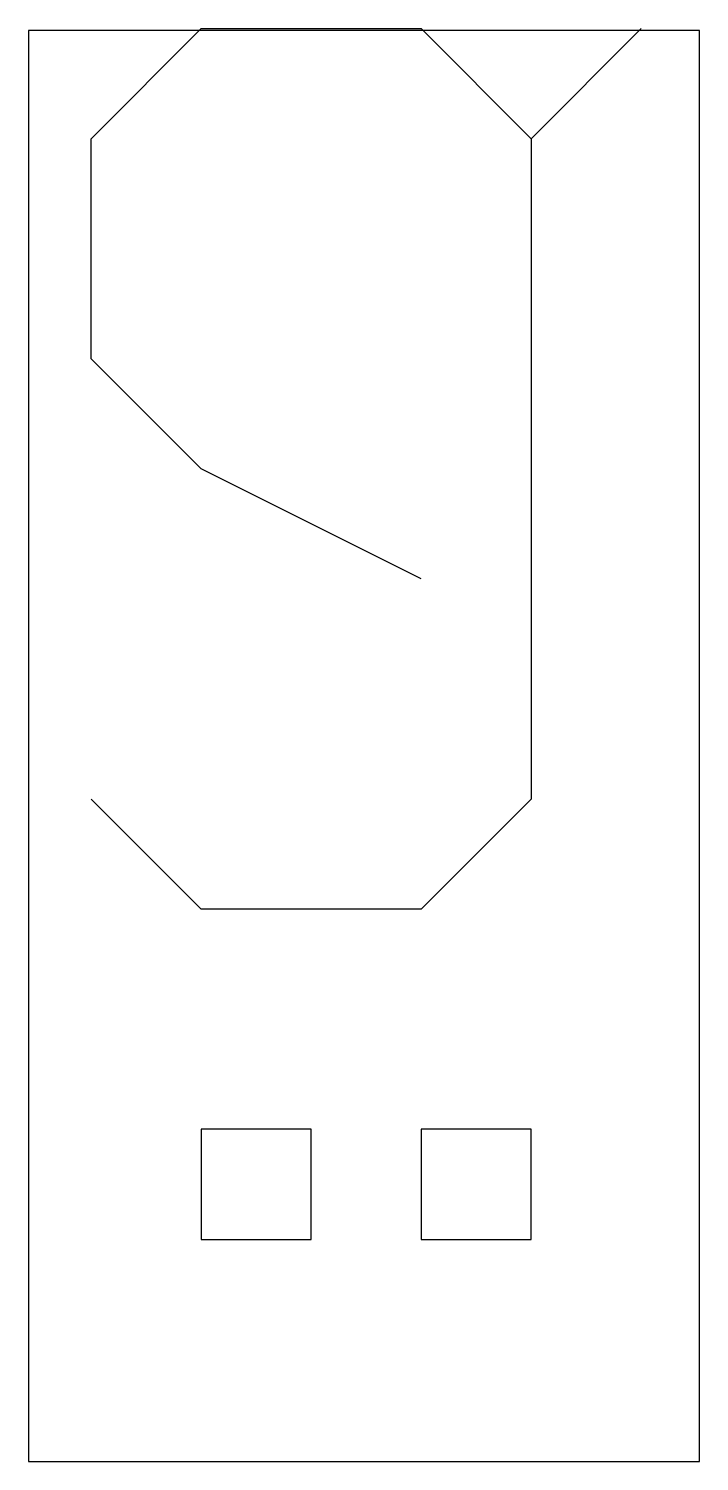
# Model space of a CAD drawing. Extents: x 0 to 18.8, y 0 to 40.1.
import ezdxf

# ---------------------------------------------------------------- set-up
doc = ezdxf.new("R2010")
doc.units = 0
doc.header["$MEASUREMENT"] = 0
doc.layers.get('0').update_dxf_attribs({"linetype": 'CONTINUOUS'})

msp = doc.modelspace()

# ---------------------------------------------------------------- linework, layer by layer
at = {"color": 0}
for p, q in [((1.744, 36.975), (4.82, 40.052)), ((4.82, 40.052), (10.974, 40.052)), ((10.974, 40.052), (14.051, 36.975)), ((14.051, 36.975), (17.128, 40.052)), ((17.128, 40.052), (14.051, 36.975)), ((1.744, 30.821), (1.744, 36.975)), ((14.051, 36.975), (14.051, 18.514)), ((4.82, 27.745), (1.744, 30.821)), ((10.974, 24.668), (4.82, 27.745)), ((4.82, 15.437), (1.744, 18.514)), ((14.051, 18.514), (10.974, 15.437)), ((10.974, 15.437), (4.82, 15.437)), ((4.82, 9.283), (4.82, 6.206)), ((7.897, 9.283), (4.82, 9.283)), ((7.897, 6.206), (7.897, 9.283)), ((10.974, 9.283), (10.974, 6.206)), ((14.051, 9.283), (10.974, 9.283)), ((14.051, 6.206), (14.051, 9.283)), ((4.82, 6.206), (7.897, 6.206)), ((10.974, 6.206), (14.051, 6.206))]:
    msp.add_line(p, q, dxfattribs=at)
at = {"linetype": 'CONTINUOUS'}
msp.add_lwpolyline([(0, 0), (18.756, 0), (18.756, 40), (0, 40)], close=True, dxfattribs=at)

doc.saveas('drawing.dxf')
